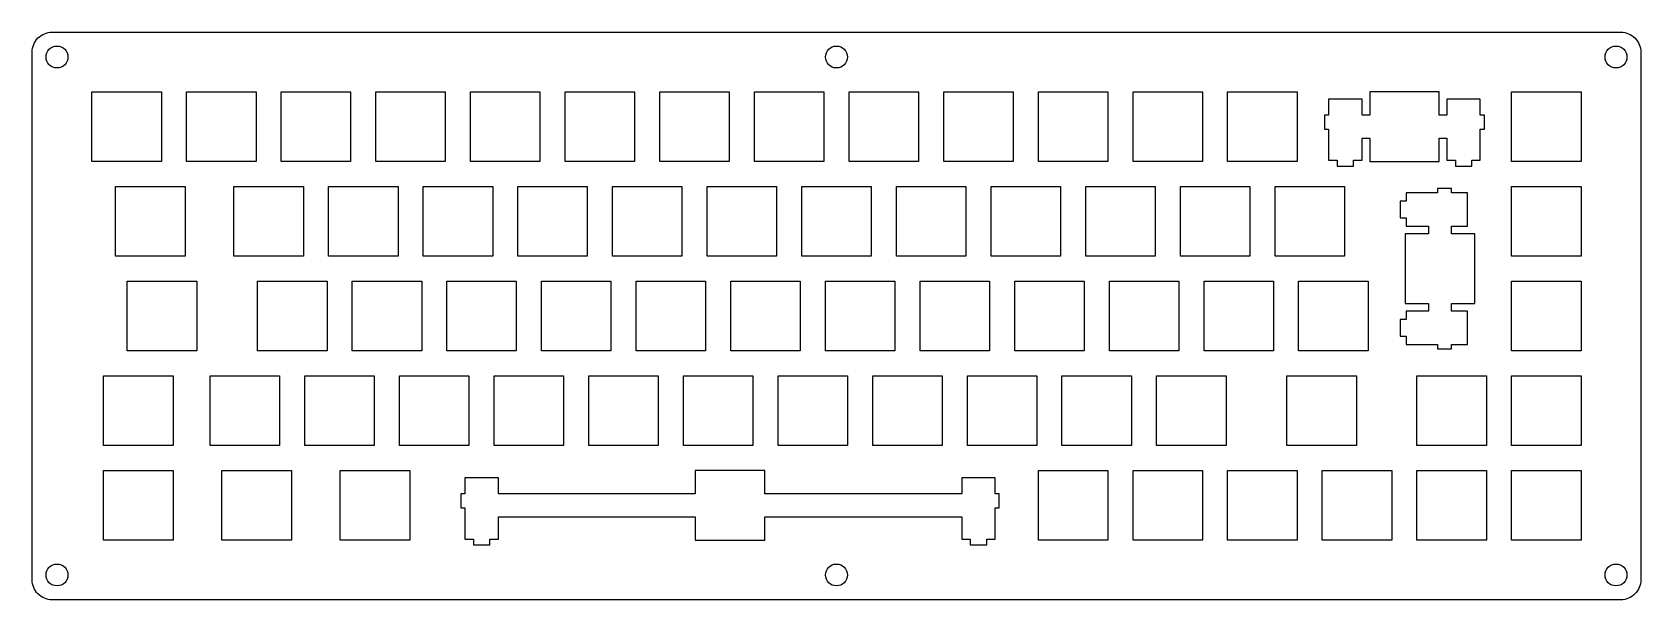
# Model space of a CAD drawing. Extents: x -5 to 319, y 116 to 230.
import ezdxf

# ---------------------------------------------------------------- set-up
doc = ezdxf.new("R2010")
doc.units = 0
doc.layers.get('0').update_dxf_attribs({"linetype": 'CONTINUOUS'})

msp = doc.modelspace()

# ---------------------------------------------------------------- linework, layer by layer
at = {"linetype": 'CONTINUOUS'}
for p, q in [((7.49, 217.96), (21.49, 217.96)), ((7.49, 203.96), (7.49, 217.96)), ((21.49, 217.96), (21.49, 203.96)), ((26.54, 217.96), (40.54, 217.96)), ((26.54, 203.96), (26.54, 217.96)), ((40.54, 217.96), (40.54, 203.96)), ((45.59, 217.96), (59.59, 217.96)), ((45.59, 203.96), (45.59, 217.96)), ((59.59, 217.96), (59.59, 203.96)), ((64.64, 217.96), (78.64, 217.96)), ((64.64, 203.96), (64.64, 217.96)), ((78.64, 217.96), (78.64, 203.96)), ((83.69, 217.96), (97.69, 217.96)), ((83.69, 203.96), (83.69, 217.96)), ((97.69, 217.96), (97.69, 203.96)), ((102.74, 217.96), (116.74, 217.96)), ((102.74, 203.96), (102.74, 217.96)), ((116.74, 217.96), (116.74, 203.96)), ((121.79, 217.96), (135.79, 217.96)), ((121.79, 203.96), (121.79, 217.96)), ((135.79, 217.96), (135.79, 203.96)), ((140.84, 217.96), (154.84, 217.96)), ((140.84, 203.96), (140.84, 217.96)), ((154.84, 217.96), (154.84, 203.96)), ((159.89, 217.96), (173.89, 217.96)), ((159.89, 203.96), (159.89, 217.96)), ((173.89, 217.96), (173.89, 203.96)), ((178.94, 217.96), (192.94, 217.96)), ((178.94, 203.96), (178.94, 217.96)), ((192.94, 217.96), (192.94, 203.96)), ((197.99, 217.96), (211.99, 217.96)), ((197.99, 203.96), (197.99, 217.96)), ((211.99, 217.96), (211.99, 203.96)), ((217.04, 217.96), (231.04, 217.96)), ((217.04, 203.96), (217.04, 217.96)), ((231.04, 217.96), (231.04, 203.96)), ((236.09, 217.96), (250.09, 217.96)), ((236.09, 203.96), (236.09, 217.96)), ((250.09, 217.96), (250.09, 203.96)), ((264.67, 217.96), (264.67, 213.26)), ((278.67, 217.96), (264.67, 217.96)), ((278.67, 213.26), (278.67, 217.96)), ((293.24, 217.96), (307.24, 217.96)), ((293.24, 203.96), (293.24, 217.96)), ((307.24, 217.96), (307.24, 203.96)), ((263.14, 216.49), (256.39, 216.49)), ((256.39, 216.49), (256.39, 213.26)), ((263.14, 213.26), (263.14, 216.49)), ((286.94, 216.49), (280.19, 216.49)), ((280.19, 216.49), (280.19, 213.26)), ((286.94, 213.26), (286.94, 216.49)), ((256.39, 213.26), (255.57, 213.26)), ((255.57, 213.26), (255.57, 210.46)), ((255.57, 210.46), (256.39, 210.46)), ((256.39, 210.46), (256.39, 204.19)), ((264.67, 213.26), (263.14, 213.26)), ((280.19, 213.26), (278.67, 213.26)), ((287.77, 213.26), (286.94, 213.26)), ((286.94, 204.19), (286.94, 210.46)), ((286.94, 210.46), (287.77, 210.46)), ((287.77, 210.46), (287.77, 213.26)), ((263.14, 204.19), (263.14, 208.66)), ((263.14, 208.66), (264.67, 208.66)), ((264.67, 208.66), (264.67, 203.96)), ((278.67, 203.96), (278.67, 208.66)), ((278.67, 208.66), (280.19, 208.66)), ((280.19, 208.66), (280.19, 204.19)), ((256.39, 204.19), (258.12, 204.19)), ((258.12, 204.19), (258.12, 202.99)), ((261.42, 202.99), (261.42, 204.19)), ((261.42, 204.19), (263.14, 204.19)), ((280.19, 204.19), (281.92, 204.19)), ((281.92, 204.19), (281.92, 202.99)), ((285.22, 202.99), (285.22, 204.19)), ((285.22, 204.19), (286.94, 204.19)), ((21.49, 203.96), (7.49, 203.96)), ((7.49, 203.96), (7.49, 203.96)), ((40.54, 203.96), (26.54, 203.96)), ((59.59, 203.96), (45.59, 203.96)), ((78.64, 203.96), (64.64, 203.96)), ((97.69, 203.96), (83.69, 203.96)), ((116.74, 203.96), (102.74, 203.96)), ((135.79, 203.96), (121.79, 203.96)), ((154.84, 203.96), (140.84, 203.96)), ((173.89, 203.96), (159.89, 203.96)), ((192.94, 203.96), (178.94, 203.96)), ((211.99, 203.96), (197.99, 203.96)), ((231.04, 203.96), (217.04, 203.96)), ((250.09, 203.96), (236.09, 203.96)), ((258.12, 202.99), (261.42, 202.99)), ((264.67, 203.96), (278.67, 203.96)), ((281.92, 202.99), (285.22, 202.99)), ((307.24, 203.96), (293.24, 203.96)), ((12.26, 198.91), (26.25, 198.91)), ((12.26, 184.91), (12.26, 198.91)), ((26.25, 198.91), (26.25, 184.91)), ((36.07, 198.91), (50.07, 198.91)), ((36.07, 184.91), (36.07, 198.91)), ((50.07, 198.91), (50.07, 184.91)), ((55.12, 198.91), (69.12, 198.91)), ((55.12, 184.91), (55.12, 198.91)), ((69.12, 198.91), (69.12, 184.91)), ((74.17, 198.91), (88.17, 198.91)), ((74.17, 184.91), (74.17, 198.91)), ((88.17, 198.91), (88.17, 184.91)), ((93.22, 198.91), (107.22, 198.91)), ((93.22, 184.91), (93.22, 198.91)), ((107.22, 198.91), (107.22, 184.91)), ((112.27, 198.91), (126.27, 198.91)), ((112.27, 184.91), (112.27, 198.91)), ((126.27, 198.91), (126.27, 184.91)), ((131.32, 198.91), (145.32, 198.91)), ((131.32, 184.91), (131.32, 198.91)), ((145.32, 198.91), (145.32, 184.91)), ((150.37, 198.91), (164.37, 198.91)), ((150.37, 184.91), (150.37, 198.91)), ((164.37, 198.91), (164.37, 184.91)), ((169.42, 198.91), (183.42, 198.91)), ((169.42, 184.91), (169.42, 198.91)), ((183.42, 198.91), (183.42, 184.91)), ((188.47, 198.91), (202.47, 198.91)), ((188.47, 184.91), (188.47, 198.91)), ((202.47, 198.91), (202.47, 184.91)), ((207.52, 198.91), (221.52, 198.91)), ((207.52, 184.91), (207.52, 198.91)), ((221.52, 198.91), (221.52, 184.91)), ((226.57, 198.91), (240.57, 198.91)), ((226.57, 184.91), (226.57, 198.91)), ((240.57, 198.91), (240.57, 184.91)), ((245.62, 198.91), (259.62, 198.91)), ((245.62, 184.91), (245.62, 198.91)), ((259.62, 198.91), (259.62, 184.91)), ((278.31, 197.66), (272.04, 197.66)), ((272.04, 197.66), (272.04, 195.93)), ((278.31, 198.48), (278.31, 197.66)), ((281.11, 198.48), (278.31, 198.48)), ((281.11, 197.66), (281.11, 198.48)), ((284.34, 197.66), (281.11, 197.66)), ((284.34, 190.91), (284.34, 197.66)), ((293.24, 198.91), (307.24, 198.91)), ((293.24, 184.91), (293.24, 198.91)), ((307.24, 198.91), (307.24, 184.91)), ((272.04, 195.93), (270.84, 195.93)), ((270.84, 195.93), (270.84, 192.63)), ((270.84, 192.63), (272.04, 192.63)), ((272.04, 192.63), (272.04, 190.91)), ((276.51, 189.38), (271.81, 189.38)), ((271.81, 189.38), (271.81, 175.38)), ((272.04, 190.91), (276.51, 190.91)), ((276.51, 190.91), (276.51, 189.38)), ((281.11, 189.38), (281.11, 190.91)), ((281.11, 190.91), (284.34, 190.91)), ((285.81, 189.38), (281.11, 189.38)), ((285.81, 175.38), (285.81, 189.38)), ((26.25, 184.91), (12.26, 184.91)), ((50.07, 184.91), (36.07, 184.91)), ((69.12, 184.91), (55.12, 184.91)), ((88.17, 184.91), (74.17, 184.91)), ((107.22, 184.91), (93.22, 184.91)), ((126.27, 184.91), (112.27, 184.91)), ((145.32, 184.91), (131.32, 184.91)), ((164.37, 184.91), (150.37, 184.91)), ((183.42, 184.91), (169.42, 184.91)), ((202.47, 184.91), (188.47, 184.91)), ((221.52, 184.91), (207.52, 184.91)), ((240.57, 184.91), (226.57, 184.91)), ((259.62, 184.91), (245.62, 184.91)), ((307.24, 184.91), (293.24, 184.91)), ((14.63, 179.86), (28.64, 179.86)), ((14.63, 165.86), (14.63, 179.86)), ((28.64, 179.86), (28.64, 165.86)), ((40.83, 179.86), (54.83, 179.86)), ((40.83, 165.86), (40.83, 179.86)), ((54.83, 179.86), (54.83, 165.86)), ((59.88, 179.86), (73.88, 179.86)), ((59.88, 165.86), (59.88, 179.86)), ((73.88, 179.86), (73.88, 165.86)), ((78.93, 179.86), (92.93, 179.86)), ((78.93, 165.86), (78.93, 179.86)), ((92.93, 179.86), (92.93, 165.86)), ((97.98, 179.86), (111.98, 179.86)), ((97.98, 165.86), (97.98, 179.86)), ((111.98, 179.86), (111.98, 165.86)), ((117.03, 179.86), (131.03, 179.86)), ((117.03, 165.86), (117.03, 179.86)), ((131.03, 179.86), (131.03, 165.86)), ((136.08, 179.86), (150.08, 179.86)), ((136.08, 165.86), (136.08, 179.86)), ((150.08, 179.86), (150.08, 165.86)), ((155.13, 179.86), (169.13, 179.86)), ((155.13, 165.86), (155.13, 179.86)), ((169.13, 179.86), (169.13, 165.86)), ((174.18, 179.86), (188.18, 179.86)), ((174.18, 165.86), (174.18, 179.86)), ((188.18, 179.86), (188.18, 165.86)), ((193.23, 179.86), (207.23, 179.86)), ((193.23, 165.86), (193.23, 179.86)), ((207.23, 179.86), (207.23, 165.86)), ((212.28, 179.86), (226.28, 179.86)), ((212.28, 165.86), (212.28, 179.86)), ((226.28, 179.86), (226.28, 165.86)), ((231.33, 179.86), (245.33, 179.86)), ((231.33, 165.86), (231.33, 179.86)), ((245.33, 179.86), (245.33, 165.86)), ((250.38, 179.86), (264.38, 179.86)), ((250.38, 165.86), (250.38, 179.86)), ((264.38, 179.86), (264.38, 165.86)), ((293.24, 179.86), (307.24, 179.86)), ((293.24, 165.86), (293.24, 179.86)), ((307.24, 179.86), (307.24, 165.86)), ((271.81, 175.38), (276.51, 175.38)), ((276.51, 175.38), (276.51, 173.86)), ((281.11, 173.86), (281.11, 175.38)), ((281.11, 175.38), (285.81, 175.38)), ((272.04, 172.13), (270.84, 172.13)), ((270.84, 172.13), (270.84, 168.83)), ((276.51, 173.86), (272.04, 173.86)), ((272.04, 173.86), (272.04, 172.13)), ((284.34, 173.86), (281.11, 173.86)), ((284.34, 167.11), (284.34, 173.86)), ((270.84, 168.83), (272.04, 168.83)), ((272.04, 168.83), (272.04, 167.11)), ((28.64, 165.86), (14.63, 165.86)), ((54.83, 165.86), (40.83, 165.86)), ((73.88, 165.86), (59.88, 165.86)), ((92.93, 165.86), (78.93, 165.86)), ((111.98, 165.86), (97.98, 165.86)), ((131.03, 165.86), (117.03, 165.86)), ((150.08, 165.86), (136.08, 165.86)), ((169.13, 165.86), (155.13, 165.86)), ((188.18, 165.86), (174.18, 165.86)), ((207.23, 165.86), (193.23, 165.86)), ((226.28, 165.86), (212.28, 165.86)), ((245.33, 165.86), (231.33, 165.86)), ((264.38, 165.86), (250.38, 165.86)), ((272.04, 167.11), (278.31, 167.11)), ((278.31, 167.11), (278.31, 166.28)), ((278.31, 166.28), (281.11, 166.28)), ((281.11, 166.28), (281.11, 167.11)), ((281.11, 167.11), (284.34, 167.11)), ((307.24, 165.86), (293.24, 165.86)), ((9.87, 160.81), (23.87, 160.81)), ((9.87, 146.81), (9.87, 160.81)), ((23.87, 160.81), (23.87, 146.81)), ((31.31, 160.81), (45.3, 160.81)), ((31.31, 146.81), (31.31, 160.81)), ((45.3, 160.81), (45.3, 146.81)), ((50.36, 160.81), (64.35, 160.81)), ((50.36, 146.81), (50.36, 160.81)), ((64.35, 160.81), (64.35, 146.81)), ((69.41, 160.81), (83.4, 160.81)), ((69.41, 146.81), (69.41, 160.81)), ((83.4, 160.81), (83.4, 146.81)), ((88.46, 160.81), (102.45, 160.81)), ((88.46, 146.81), (88.46, 160.81)), ((102.45, 160.81), (102.45, 146.81)), ((107.5, 160.81), (121.5, 160.81)), ((107.5, 146.81), (107.5, 160.81)), ((121.5, 160.81), (121.5, 146.81)), ((126.55, 160.81), (140.55, 160.81)), ((126.55, 146.81), (126.55, 160.81)), ((140.55, 160.81), (140.55, 146.81)), ((145.6, 160.81), (159.6, 160.81)), ((145.6, 146.81), (145.6, 160.81)), ((159.6, 160.81), (159.6, 146.81)), ((164.65, 160.81), (178.65, 160.81)), ((164.65, 146.81), (164.65, 160.81)), ((178.65, 160.81), (178.65, 146.81)), ((183.7, 160.81), (197.7, 160.81)), ((183.7, 146.81), (183.7, 160.81)), ((197.7, 160.81), (197.7, 146.81)), ((202.75, 160.81), (216.75, 160.81)), ((202.75, 146.81), (202.75, 160.81)), ((216.75, 160.81), (216.75, 146.81)), ((221.8, 160.81), (235.8, 160.81)), ((221.8, 146.81), (221.8, 160.81)), ((235.8, 160.81), (235.8, 146.81)), ((248, 160.81), (262, 160.81)), ((248, 146.81), (248, 160.81)), ((262, 160.81), (262, 146.81)), ((274.19, 160.81), (288.19, 160.81)), ((274.19, 146.81), (274.19, 160.81)), ((288.19, 160.81), (288.19, 146.81)), ((293.24, 160.81), (307.24, 160.81)), ((293.24, 146.81), (293.24, 160.81)), ((307.24, 160.81), (307.24, 146.81)), ((23.87, 146.81), (9.87, 146.81)), ((45.3, 146.81), (31.31, 146.81)), ((64.35, 146.81), (50.36, 146.81)), ((83.4, 146.81), (69.41, 146.81)), ((102.45, 146.81), (88.46, 146.81)), ((121.5, 146.81), (107.5, 146.81)), ((140.55, 146.81), (126.55, 146.81)), ((159.6, 146.81), (145.6, 146.81)), ((178.65, 146.81), (164.65, 146.81)), ((197.7, 146.81), (183.7, 146.81)), ((216.75, 146.81), (202.75, 146.81)), ((235.8, 146.81), (221.8, 146.81)), ((262, 146.81), (248, 146.81)), ((288.19, 146.81), (274.19, 146.81)), ((307.24, 146.81), (293.24, 146.81)), ((9.87, 141.76), (23.87, 141.76)), ((9.87, 127.76), (9.87, 141.76)), ((23.87, 141.76), (23.87, 127.76)), ((33.68, 141.76), (47.69, 141.76)), ((33.68, 127.76), (33.68, 141.76)), ((47.69, 141.76), (47.69, 127.76)), ((57.5, 141.76), (71.5, 141.76)), ((57.5, 127.76), (57.5, 141.76)), ((71.5, 141.76), (71.5, 127.76)), ((89.31, 140.29), (82.56, 140.29)), ((82.56, 140.29), (82.56, 137.06)), ((89.31, 137.06), (89.31, 140.29)), ((128.93, 141.76), (128.93, 137.06)), ((142.94, 141.76), (128.93, 141.76)), ((142.94, 137.06), (142.94, 141.76)), ((189.31, 140.29), (182.56, 140.29)), ((182.56, 140.29), (182.56, 137.06)), ((189.31, 137.06), (189.31, 140.29)), ((197.99, 141.76), (211.99, 141.76)), ((197.99, 127.76), (197.99, 141.76)), ((211.99, 141.76), (211.99, 127.76)), ((217.04, 141.76), (231.04, 141.76)), ((217.04, 127.76), (217.04, 141.76)), ((231.04, 141.76), (231.04, 127.76)), ((236.09, 141.76), (250.09, 141.76)), ((236.09, 127.76), (236.09, 141.76)), ((250.09, 141.76), (250.09, 127.76)), ((255.14, 141.76), (269.14, 141.76)), ((255.14, 127.76), (255.14, 141.76)), ((269.14, 141.76), (269.14, 127.76)), ((274.19, 141.76), (288.19, 141.76)), ((274.19, 127.76), (274.19, 141.76)), ((288.19, 141.76), (288.19, 127.76)), ((293.24, 141.76), (307.24, 141.76)), ((293.24, 127.76), (293.24, 141.76)), ((307.24, 141.76), (307.24, 127.76)), ((82.56, 137.06), (81.74, 137.06)), ((81.74, 137.06), (81.74, 134.26)), ((128.93, 137.06), (89.31, 137.06)), ((182.56, 137.06), (142.94, 137.06)), ((190.13, 137.06), (189.31, 137.06)), ((190.13, 134.26), (190.13, 137.06)), ((81.74, 134.26), (82.56, 134.26)), ((82.56, 134.26), (82.56, 127.99)), ((189.31, 127.99), (189.31, 134.26)), ((189.31, 134.26), (190.13, 134.26)), ((89.31, 127.99), (89.31, 132.46)), ((89.31, 132.46), (128.93, 132.46)), ((128.93, 132.46), (128.93, 127.76)), ((142.94, 127.76), (142.94, 132.46)), ((142.94, 132.46), (182.56, 132.46)), ((182.56, 132.46), (182.56, 127.99)), ((23.87, 127.76), (9.87, 127.76)), ((47.69, 127.76), (33.68, 127.76)), ((71.5, 127.76), (57.5, 127.76)), ((82.56, 127.99), (84.28, 127.99)), ((84.28, 127.99), (84.28, 126.79)), ((84.28, 126.79), (87.59, 126.79)), ((87.59, 126.79), (87.59, 127.99)), ((87.59, 127.99), (89.31, 127.99)), ((128.93, 127.76), (142.94, 127.76)), ((182.56, 127.99), (184.28, 127.99)), ((184.28, 127.99), (184.28, 126.79)), ((184.28, 126.79), (187.59, 126.79)), ((187.59, 126.79), (187.59, 127.99)), ((187.59, 127.99), (189.31, 127.99)), ((211.99, 127.76), (197.99, 127.76)), ((231.04, 127.76), (217.04, 127.76)), ((250.09, 127.76), (236.09, 127.76)), ((269.14, 127.76), (255.14, 127.76)), ((288.19, 127.76), (274.19, 127.76)), ((307.24, 127.76), (293.24, 127.76))]:
    msp.add_line(p, q, dxfattribs=at)
msp.add_lwpolyline([(-0.51, 229.96), (315.24, 229.96, -0.414214), (319.24, 225.96), (319.24, 119.76, -0.414214), (315.24, 115.76), (-0.51, 115.76, -0.414214), (-4.51, 119.76), (-4.51, 225.96, -0.414214)], format="xyb", close=True, dxfattribs=at)
for centre in [(0.49, 224.96), (157.37, 224.96), (314.24, 224.96), (0.49, 120.76), (157.37, 120.76), (314.24, 120.76)]:
    msp.add_circle(centre, 2.2, dxfattribs=at)

doc.saveas('drawing.dxf')
